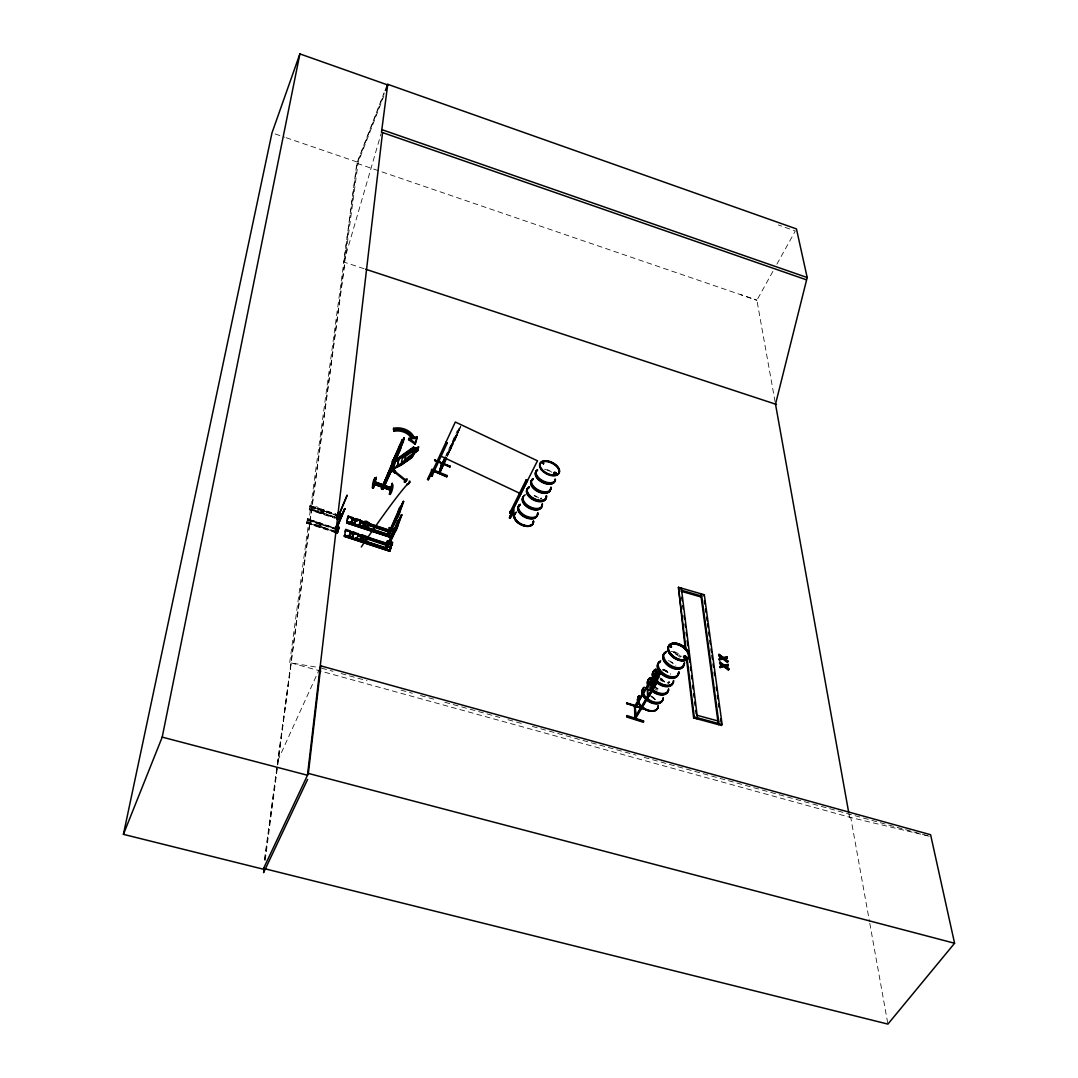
<?xml version="1.0" encoding="UTF-8"?>
<svg xmlns="http://www.w3.org/2000/svg" width="1078" height="1078" viewBox="0 0 1078 1078"><rect width="100%" height="100%" fill="white"/><g stroke="black" fill="none" stroke-linecap="round" stroke-linejoin="round"><path stroke-width="0.75" stroke-dasharray="5 3.75" d="M265.215 860.284L291.154 662.943L320.031 667.713M364.041 268.692L343.828 262.048L356.805 163.277L384.078 92.775M289.726 662.552L357.155 163.398L384.159 93.624M264.541 859.314L358.166 162.387L383.903 95.915M264.676 860.204L277.262 766.391M277.491 764.747L344.906 262.399M669.748 682.482L668.697 682.832M321.85 523.248C323.71 529.675 314.614 526.711 318.738 522.237L321.716 523.544M324.37 509.921L323.521 513.869L324.37 509.921L321.163 509.207M321.298 508.91L320.435 512.859L323.643 513.573M315.989 521.334C317.821 527.762 308.726 524.797 312.876 520.324L315.854 521.631M318.562 508.021L317.7 511.956L318.562 508.021C313.388 502.591 314.25 517.48 315.49 507.01M338.681 515.863L309.952 506.404L310.194 505.609L313.428 506.337L312.674 509.975L309.399 509.382L336.619 518.154M310.801 519.636L309.912 523.639L310.801 519.636L307.688 518.626L307.284 519.785L337.966 529.621M306.731 522.763L335.891 532.114L306.704 522.709L307.688 518.626M309.467 509.261L310.343 505.326M309.844 506.929L338.546 516.349M310.127 505.744L335.689 513.977M309.386 509.463L338.155 518.585M337.98 529.042L307.446 519.003L337.993 528.975M306.583 523.234L332.63 531.75M306.866 522.116L335.945 531.427M343.828 262.048L381.033 133.807M457.22 430.971L457.49 432.022L457.22 430.971L445.82 455.671M306.583 523.261L306.947 521.9L335.972 531.521M457.166 435.35L459.565 428.236L458.932 430.176M458.972 430.688L460.616 426.039L452.127 445.524L453.151 443.759M459.619 429.314L460.778 426.106L446.966 455.59M451.13 448.542C443.705 463.284 460.346 424.799 451.669 444.635M451.695 444.567L449.499 451.776L450.267 449.607M451.21 446.723L451.898 444.648M453.649 442.263L454.566 439.46M456.722 436.118L457.854 433.248M457.22 435.256L456.048 437.614L459.632 429.017L447.491 455.805M306.785 522.628L310.033 523.342M321.311 510.635C327.16 511.956 317.363 511.241 323.737 511.605M318.859 523.746C320.018 521.873 322.753 527.317 318.751 524.663C320.395 521.509 322.12 527.668 318.765 524.178M321.231 510.837L322.726 510.19L323.71 511.646M277.814 760.556L319.357 669.222M446.615 455.064L459.322 428.222M446.359 455.886L458.999 428.613M447.235 456.641L456.223 437.641M449.337 451.709L451.13 448.677M541.062 498.427L541.695 498.332A1.63 0.943 27.2 0 0 540.442 498.575M772.886 271.387L756.891 300.236L775.513 404.142M776.888 264.177L795.294 231.002L778.41 224.979M668.441 683.25L668.683 682.441M668.387 682.644L669.627 682.091M668.427 682.859L669.627 682.724M309.507 508.695L338.29 518.1M307.311 519.677L337.764 530.241M541.412 498.252L541.655 498.238A1.523 0.876 27.2 0 0 540.604 498.494M291.154 662.943L850.758 817.515L929.398 836.272M321.662 668.158L333.008 671.298M341.106 673.534L367.032 680.717M401.07 690.122L412.416 693.262M420.514 695.512L436.725 699.986M444.823 702.236L499.922 717.476M508.034 719.713L524.231 724.2M532.343 726.437L636.06 755.126M644.159 757.376L927.781 835.827M849.518 817.043L850.731 817.38L869.488 921.636M850.758 817.515L849.531 817.178L848.925 813.742M307.297 519.717L337.899 529.743M310.1 505.69L338.815 515.149M338.681 515.648L310.006 506.161L335.474 514.893M335.164 516.914L309.615 508.546L309.265 509.881L334.827 518.249M314.736 510.649L317.821 511.659M275.133 133.955L284.538 137.162M286.101 137.701L358.166 162.387M357.155 163.398L756.891 300.236L740.343 294.51M663.051 669.303L670.529 673.993M665.557 670.812L668.104 672.402M655.154 699.312L650.465 695.809A11.292 7.088 32 0 1 655.087 699.326M869.784 923.294L887.908 1024.1M547.395 469.658A10.551 6.01 27 0 1 552.003 472.487M544.579 469.226A10.713 6.104 27 0 1 549.632 471.369M534.311 495.381A10.443 6.077 27 0 1 538.865 498.184M534.068 495.813A10.605 6.172 27 0 1 536.521 497.066M668.36 660.612A11.44 6.994 31.8 0 1 675.758 665.247M675.623 654.184A11.481 6.98 31.7 0 1 680.339 657.688M673.844 651.53A11.467 6.953 31.7 0 1 681.256 656.165M673.238 652.419A11.642 7.074 31.7 0 1 680.757 657.122M663.199 669.236A11.332 6.967 31.8 0 1 670.516 673.817M670.799 651.328A11.642 7.074 31.7 0 1 681.04 656.65M670.772 662.188A11.602 7.088 31.8 0 1 673.319 663.779M662.862 669.761A11.373 7.007 31.8 0 1 670.206 674.356M663.078 669.384A11.413 7.034 31.8 0 1 670.449 674.006M668.05 683.048A1.644 1.011 32 0 1 669.842 682.253M658.335 677.28A11.332 7.02 31.9 0 1 665.652 681.875M650.56 695.701A11.225 7.047 32 0 1 655.154 699.15M660.45 679.275A11.508 7.142 31.9 0 1 665.166 682.805M660.72 678.817A11.521 7.142 31.9 0 1 665.449 682.347M654.912 699.595A11.279 7.088 32 0 0 650.29 696.132A11.292 7.088 32 0 1 654.898 699.622M654.723 688.775A11.279 7.047 31.9 0 1 657.216 690.338M655.357 687.71A11.467 7.155 31.9 0 1 657.876 689.287M655.626 687.279A11.319 7.061 31.9 0 1 658.119 688.842M660.1 679.881A11.346 7.047 31.9 0 1 662.593 681.458M662.674 670.044A11.413 7.034 31.8 0 1 667.875 672.739M667.861 683.156A1.765 1.091 32 0 1 669.788 682.307M454.646 439.123L454.916 440.188L454.646 439.123"/><path stroke-width="1.5" d="M393.969 531.131L393.766 531.036M391.88 544.094L392.136 542.382L390.182 547.786L392.486 544.08M392.149 543.824L391.866 544.794L392.392 543.447M648.943 690.216L649.158 689.826M394.575 457.988C394.966 460.832 392.379 457.099 394.548 458.096M396.313 454.552L392.958 462.085L402.768 439.811L400.113 450.078L390.721 471.073L391.26 471.841L391.112 470.048L390.047 470.695L390.748 470.965L393.349 459.754L391.503 467.865M405.463 480.99L406.042 480.222L405.463 480.99L392.001 470.197L392.298 468.674L391.678 470.466L394.831 472.999L395.437 471.207L393.349 469.509M556.032 473.929L554.752 472.851L554.335 473.66M339.22 514.678C338.613 514.273 341.686 514.799 340.136 515.136M394.817 472.38L395.41 471.706L394.831 472.285L395.464 471.76L406.056 480.262M542.18 462.853L543.528 462.624L543.541 463.836M542.328 462.758L543.555 463.648M543.379 463.648L542.611 463.324M340.985 515.54L341.322 514.651M341.308 515.365L341.174 513.95L339.893 517.534L341.443 514.031L338.047 513.061L337.414 514.543M393.699 469.307C394.036 466.356 395.087 471.638 393.2 468.863L395.141 461.007L394.009 467.663M395.963 460.427C396.03 457.22 396.232 462.785 396.664 459.861M338.856 528.274L338.64 528.934L338.91 528.045M445.996 457.921L438.975 472.986L441.724 463.823M391.543 544.417C391.22 542.989 390.344 544.673 390.357 542.989M391.732 543.918L391.422 544.511M392.217 543.676L391.893 544.74L392.365 543.433M393.686 529.824L393.214 531.158M393.686 529.972L393.281 531.184M389.818 542.611L389.791 543.905L390.344 543.002M393.443 530.672L393.389 531.077M391.745 543.379L391.381 544.471L391.476 543.595M389.832 542.665L389.899 542.692M382.542 132.567L307.473 775.257L162.212 737.123L123.418 834.345L263.221 869.178L308.348 773.411L320.867 665.894L930.597 834.722L954.582 943.25L887.908 1024.1L263.571 868.437M805.98 279.66L381.491 132.203L387.757 84.313L796.453 228.913L807.193 277.531L775.513 404.142L848.629 812.098M264.123 868.572L263.598 872.641L307.594 779.434M338.586 528.88L337.495 530.928L338.802 527.317L338.869 528.449M340.971 515.5L341.443 514.031M336.956 528.341L337.225 527.465M335.042 527.897L338.074 528.476M684.934 656.394L686.349 657.445L685.446 658.267M684.166 657.135L685.136 656.232A1.671 1.011 31.9 0 1 686.592 658.294A1.671 1.011 31.9 0 1 683.978 657.445A1.671 1.011 31.9 0 1 685.217 656.179A1.792 1.078 31.9 0 1 686.605 658.496A1.792 1.078 31.9 0 1 683.789 657.593A1.792 1.078 31.9 0 1 685.123 656.232M337.347 527.627C337.131 528.813 339.152 527.775 338.384 528.665M394.036 528.961L392.486 534.445L392.971 531.279L388.43 529.797M390.357 549.43L391.071 544.7L345.472 530.201M391.166 547.678L386.571 546.169L391.166 547.678L389.966 550.359M391.934 542.504L387.352 541.008L392.54 542.517L390.586 547.907M390.047 529.783L389.495 533.462L396.839 517.939A5.902 0.808 -71.5 0 0 400.019 510.473L403.388 501.27L400.558 506.835A5.902 0.808 -71.5 0 0 397.607 512.778L390.047 529.783L389.832 533.57L397.189 518.046A5.902 0.808 -71.5 0 0 400.369 510.595L403.738 501.378L400.908 506.943A5.902 0.808 -71.5 0 0 399.965 507.846M388.12 543.204L387.554 546.937L394.952 531.373A5.956 0.822 -71.6 0 0 398.159 523.881L401.555 514.597L398.712 520.162A5.956 0.822 -71.6 0 0 395.734 526.118L388.12 543.204L387.905 547.045L395.303 531.494A5.956 0.835 -71.6 0 0 398.51 523.989L401.905 514.705L399.062 520.283A5.956 0.835 -71.6 0 0 397.634 522.129M391.152 530.066L391.327 529.675M389.225 543.514L389.791 542.908L389.333 543.905M391.57 529.406L391.327 530.066M389.805 543.056L389.481 543.891L389.71 543.218M389.293 527.614L393.766 529.541L389.293 527.614L387.447 535.308C387.231 528.624 399.615 538.057 388.444 533.111M385.762 547.92L387.285 541.439M417.024 437.951L417.213 436.711L414.1 437.345L413.898 438.584L417.024 437.951L415.124 444.19L408.602 439.662L408.805 438.423L411.917 437.789L411.715 439.029L408.602 439.662M671.527 647.123L670.408 646.301M415.124 444.19L417.213 436.711M670.287 645.857L670.422 646.867L670.26 646.194M670.92 646.571L670.462 645.857M670.368 646.679L671.351 646.153M626.79 716.21L626.695 717.005L643.404 722.287L643.499 721.492L626.682 716.291L627.086 715.617L643.768 721.047M366.843 536.332C369.296 546.29 356.764 541.749 362.235 534.823L366.655 536.777M368.959 522.965L367.854 528.894L368.959 522.965C360.861 515.014 363.165 537.1 364.404 521.469M411.715 439.029A13.825 10.605 9.4 0 0 395.909 430.998L394.103 431.267L393.551 428.289L395.653 427.966A16.13 12.384 9.4 0 1 413.292 435.781L414.1 437.345M394.103 431.267L393.551 428.289M358.152 533.475L356.98 539.499L352.546 537.558L353.53 531.98L357.95 533.92M360.348 520.122L359.203 526.051L360.348 520.122L355.767 518.626L354.608 524.541L351.509 523.315M354.608 524.541L355.767 518.626M635.508 718.81L636.155 716.547M352.722 517.615L351.536 523.544L352.722 517.615L348.14 516.119L346.644 522.965L390.196 537.221M345.108 531.804L345.822 529.46L350.444 530.969L349.259 536.979L344.488 535.523M634.565 706.36C638.243 704.823 633.46 706.629 636.101 705.457M654.979 685.163L634.605 718.662L636.209 716.749C634.484 721.169 633.783 716.264 636.128 717.611M634.484 706.333L654.737 673.912L635.238 707.707L634.646 706.117M344.623 535.47L345.822 529.46M347.008 521.024L346.846 522.251L348.14 516.119M338.047 531.131C336.565 536.116 338.586 526.347 337.886 529.824M338.856 528.543L339.071 527.398L335.649 526.401M344.933 508.708L335.932 530.43L336.161 527.87L344.879 508.681L336.996 526.509M346.981 495.314L338.101 516.955L347.224 495.381M335.932 530.43L336.161 527.87M337.091 527.775L336.929 527.721M337.481 514.529L336.902 517.615L339.974 518.612L340.554 515.527L337.481 514.529L338.047 513.061M336.43 518.707L339.624 519.825L340.486 517.44L337.414 516.429L336.727 518.181M394.831 472.999L395.437 471.207M337.414 516.429L340.432 517.723M162.212 737.123L299.886 53.9L388.093 85.095M123.418 834.345L271.993 132.877L299.886 53.9M417.752 450.254L418.399 447.154M411.729 457.584L400.76 465.305L411.756 457.665L413.925 453.286L417.994 450.388L418.56 446.939L414.478 450.173L414.963 447.707L413.373 447.181L393.335 461.465M414.814 447.855L413.184 455.495L411.594 457.476M413.319 455.603L413.925 453.286M414.963 447.707L414.504 449.849M338.29 528.705L338.411 528.045M340.931 514.624L340.661 515.432L340.796 514.678M398.847 459.295L397.108 467.246L398.725 459.309L413.831 447.828M657.041 671.513L657.095 674.262L659.817 669.964L659.911 674.114L656.596 681.633L634.659 717.665L635.373 717.382M400.8 447.545L403.428 441.037L395.869 457.854L398.442 449.769M402.027 442.128L402.593 439.743M402.566 442.627L403.644 439.231M403.199 441.212L403.994 437.668L403.388 441.064M397.364 454.512L401.568 443.597L390.169 470.857C393.187 471.558 391.678 463.944 392.203 467.892M395.114 461.195L393.268 464.375L397.176 451.291M393.457 464.443L395.1 456.506M390.842 471.463L411.675 456.506M413.373 447.181L413.575 448.461L394.481 462.071M413.575 448.461L413.79 447.572L402.97 455.415M390.303 494.479L389.414 494.155L392.19 483.362L389.67 494.142C390.815 496.365 394.871 483.267 391.88 484.049L392.19 483.362M399.763 448.974L400.113 450.092L399.763 448.974L381.666 489.008L383.094 489.412L383.175 488.563M401.959 440.067L402.296 441.171L401.959 440.067L392.392 461.883L392.459 460.912L393.335 461.088L393.066 462.219M393.389 464.51L391.988 463.985L392.028 465.09M393.996 468.378L394.252 469.685L391.435 471.746M390.182 470.749L392.648 460.872L395.208 456.627M390.869 471.356L393.079 462.475M394.602 458.231L393.713 458.729M381.922 487.984L381.518 488.913L392.149 464.079L393.147 465.507M391.907 464.066L382.677 486.016L382.959 484.898M391.84 536.992L346.793 522.143L392.042 536.804L391.745 537.733L346.631 522.938M389.818 551.249L344.327 536.305L389.832 551.249L390.182 549.403M392.392 530.16L391.597 529.864M372.557 487.849L376.235 477.473L375.926 478.16C373.945 475.492 371.034 488.94 373.338 488.24L376.195 477.46L373.338 488.24M372.449 487.903L375.05 477.81M347.426 518.437L347.709 517.615M347.601 517.48L347.898 516.551L388.188 529.77M344.502 535.779L390.128 550.306L390.937 544.7L390.64 545.643M340.149 516.807L340.405 515.675M334.167 532.182L337.239 533.179M337.374 532.451L334.247 531.764M337.481 532.101L337.225 533.246M341.133 515.163L340.163 517.629M656.448 683.681L635.427 718.783M391.179 529.864L391.53 530.16M344.637 508.6L335.689 530.349M656.489 683.762L657.526 681.04L649.926 694.636M447.222 475.6L431.874 469.253L431.564 469.927L446.75 476.772L447.235 475.587M449.822 466.949L450.132 466.262L434.771 460.117L449.822 466.949L450.146 466.235M374.497 483.739L390.519 489.695L374.524 483.726L374.794 483.052L390.775 489.075L374.794 483.065M443.125 462.988L442.33 462.556L442.169 463.54M442.007 463.877C441.225 464.066 438.625 475.007 440.39 470.978M442.196 463.446L442.991 462.826M344.313 536.413L344.717 534.607M389.616 543.083L389.454 543.864L389.724 542.854M446.912 476.301L431.618 469.819M431.443 470.318L446.75 476.772M385.358 90.525L387.757 84.313M527.452 480.64L526.077 480.006L527.452 480.64L510.918 513.451M509.611 517.966L513.384 508.142L513.02 508.789C516.268 508.843 510.702 519.34 509.611 517.966L513.209 508.749M509.881 511.902L511.578 511.78M509.934 512.468L510.972 513.438L509.921 512.508M510.217 518.316L509.368 517.952L513.357 508.129M339.974 518.612L340.486 517.44M338.169 528.894L338.694 527.708L335.595 526.697M337.495 530.928L339.071 527.398M647.326 687.589L649.886 682.226L647.514 687.643L647.676 697.412L647.514 687.643M375.077 481.92L374.78 482.621L390.788 488.523L391.098 487.795L375.077 481.92L390.95 487.903M353.53 531.98L352.546 537.558M390.398 529.904L397.957 512.885A5.902 0.808 -71.5 0 1 399.48 508.816M388.471 543.312L396.084 526.239A5.956 0.835 -71.6 0 1 397.108 523.369M402.768 439.811L395.06 456.56M396.529 453.649L402.512 440.269M397.634 451.574L403.994 437.668M381.396 488.671L392.271 464.092M404.183 437.722L401.946 441.94M381.585 488.819L391.314 466.936L392.405 467.461M384.037 485.41L386.072 480.828M387.379 477.945L390.074 471.868M390.977 470.048L400.329 449.176M383.04 488.388L391.354 469.846M382.784 489.412L392.19 468.364L390.775 467.839L391.314 466.936M391.88 469.887L382.933 489.318M389.414 494.155L389.805 493.562M320.031 667.713L320.867 665.894M393.254 530.106L392.513 530.74L392.621 529.662M387.716 534.432L388.511 532.694M658.065 682.468L658.24 682.239A11.413 7.034 31.8 0 0 668.643 685.595A11.413 7.034 31.8 0 0 673.656 680.474M387.352 541.008L385.493 548.796L386.571 546.169M392.54 542.517L390.438 546.074M434.757 460.144L450.011 466.397M434.582 460.656L434.892 459.969M428.276 479.791L432.83 470.21L428.276 479.791L427.427 479.4L431.685 470.48L432.494 470.682M432.83 470.21L431.672 470.507M430.54 475.142L432.009 476.26L430.445 475.641L455.32 422.024L537.477 460.805L510.972 513.438M431.389 474.037L430.324 475.479L431.389 474.037L432.413 475.411M432.44 474.522L431.86 475.762M447.195 443.166L445.955 442.209L447.343 442.856L431.86 476.193L430.486 475.56M442.357 462.664L441.549 464.658L442.842 463.594M441.616 464.712L445.133 457.166M443.139 462.516L445.227 458.042M441.643 464.618L445.659 457.382M439.002 472.892L439.77 470.857L440.417 471.207M446.103 458.797L439.811 472.258C437.897 471.598 441.198 472.366 439.514 473.202L446.535 458.137M393.349 461.371L396.125 459.457M510.177 511.241L509.732 512.98L510.042 511.565M525.943 480.316L509.746 512.926M510.339 511.754L511.363 512.293L511.012 513.532M392.284 467.919L391.476 467.623M555.413 473.768L556.073 472.986M393.268 464.375L394.925 461.128M554.335 472.514L554.213 473.485M554.941 472.474A1.644 0.93 27.2 0 0 553.876 473.714A1.644 0.93 27.2 0 0 556.504 474.374A1.644 0.93 27.2 0 0 554.941 472.474L554.254 472.851L555.157 473.754M434.69 460.414L449.93 466.72M542.625 463.041L543.42 463.244M374.874 482.378L390.883 488.28M686.565 659.736L693.639 717.935L721.492 725.467L722.125 724.483L704.311 594.746L678.439 587.281L685.15 648.107M680.797 589.087L681.363 588.13L697.426 717.8L696.806 718.783M626.641 703.584L626.655 702.856L643.62 708.179L643.216 708.839L626.641 703.584L627.005 702.883M700.821 594.867L701.401 593.897L718.986 723.634L718.352 724.618M635.279 706.063L634.484 707.208L635.238 707.707M634.659 707.532L656.232 671.298L657.31 671.378M649.899 682.347L656.232 671.298M703.732 595.703L704.311 594.746M659.817 669.964L651.88 681.175L649.98 686.484L650.047 690.365L652.028 689.206M657.257 681.053L657.189 678.129L659.83 674.114L659.628 669.91M634.578 717.638L636.101 716.627M643.216 708.138L643.216 708.839M719.053 654.346L722.556 657.701L722.152 658.348L718.756 655.896L719.053 654.346L723.311 657.472L727.205 656.731L726.922 658.335L727.205 656.731M722.556 657.701L719.511 658.254L719.228 659.844L723.082 659.116L727.421 662.296L727.704 660.76L724.241 658.254L727.327 657.688M719.228 659.844L719.511 658.254M724.012 666.824L728.364 670.017L728.782 669.371L724.416 666.177L720.144 667.565L720.023 666.608L723.082 666.042L719.673 663.576L719.969 662.027L724.241 665.18L728.162 664.412L727.879 666.015L728.162 664.412M719.673 663.576L719.969 662.027M718.649 654.993L722.907 658.119L723.311 657.472M723.082 659.116L723.486 658.469L727.825 661.649M720.023 666.608L723.486 665.395L720.077 662.93M720.144 667.565L720.427 665.961M724.241 665.18L723.837 665.813L719.565 662.674M727.421 662.296L727.704 660.76M693.639 717.935L694.259 716.951L687.158 658.766M686.403 657.54L684.328 656.893M686.363 657.876L685.689 658.267M728.364 670.017L728.661 668.468L725.184 665.948L728.283 665.369M718.015 722.112L718.649 721.128L697.116 715.307M337.751 528.516L338.074 527.87L337.94 528.57M440.161 471.921L442.573 464.173M439.649 473.04L441.845 463.796M647.568 697.116L649.94 694.475M647.487 697.358L650.115 694.542M398.968 459.403L402.97 455.32L413.79 447.559L393.106 462.381M626.709 703.355L643.283 708.623M542.247 462.731L543.42 462.718M418.56 446.939L405.813 454.754L402.229 458.729L401.542 461.829L404.398 461.195L417.994 450.388M393.012 462.152L395.895 460.104M394.737 461.33L396.731 460.01M393.847 468.364L390.95 470.426L411.257 456.115M684.287 656.798C685.056 655.963 687.104 658.132 685.446 657.782M670.759 647.016L671.163 645.951M671.324 647.15L670.314 646.921M670.112 645.897L670.422 647.231L671.513 646.625M397.122 466.949L400.8 465.17L396.974 467.138M347.803 516.766L388.067 530.066M345.499 530.12L387.676 543.986M344.515 535.699L390.02 550.535M634.592 706.279L634.753 718.716M393.335 429.529L395.437 429.206A16.143 12.384 9.4 0 1 413.09 437.021L413.898 438.584M725.144 665.571L727.758 665.059M720.549 666.918L724.416 666.177M722.907 658.119L726.801 657.378M719.632 659.197L723.486 658.469M431.187 474.064L432.561 475.075M394.319 430.041L396.125 429.772A13.812 10.605 9.4 0 1 411.917 437.789M635.454 716.25L636.033 716.56M554.308 473.525L556.154 473.983L555.197 472.38M670.152 645.924L670.907 645.87M656.192 671.486L657.23 671.567M391.287 467.043L391.031 468.054L392.163 468.472M413.709 447.72L415.097 447.828M554.793 472.609L555.844 473.053M555.561 474.172L554.51 473.714M308.348 773.411L954.582 943.25M694.259 716.951L722.125 724.483M654.764 675.057L654.157 673.723M432.44 475.102L430.904 474.36M349.798 533.341L352.924 534.459M357.626 535.887L362.302 537.531M365.442 538.448L387.339 545.697M347.951 535.402L352.654 536.938M355.632 538.07L387.245 548.203M349.339 536.143L352.533 537.248M355.619 538.178L387.029 548.5M349.232 536.75L352.358 537.882M355.511 538.798L361.763 540.954M364.916 541.87L386.854 549.133M347.938 516.551L352.519 518.06M355.578 519.057L358.624 520.068M337.993 513.344L341.066 514.354M355.363 519.919L352.263 518.895L357.007 520.661M364.66 522.965L360.012 521.442L364.768 523.207M389.441 531.104L367.76 523.975L388.013 530.834M352.21 519.259L356.912 520.863M359.958 521.792L364.66 523.396M367.706 524.339L389.374 531.562M352.236 519.434L356.899 520.97M359.998 521.981L364.647 523.504M367.746 524.528L387.905 531.131M352.075 519.96L355.161 521.078M359.823 522.507L364.472 524.137M367.585 525.04L389.279 532.276M350.242 521.981L354.905 523.517M358.017 524.528L364.229 526.563M367.342 527.587L389.091 534.715M350.148 522.17L354.783 523.814M357.923 524.716L364.108 526.872M367.234 527.775L388.969 535.011M347.143 521.59L351.738 523.099M354.797 524.097L359.392 525.606M336.525 518.235L339.813 519.205M363.461 526.953L368.043 528.449M357.734 525.35L387.245 535.133M350 532.249L354.675 533.893M357.815 534.809L362.491 536.44M365.631 537.356L385.951 544.107M349.932 532.613L354.783 534.041M357.748 535.173L362.612 536.588M365.577 537.72L386.072 544.255M349.919 532.721L354.662 534.338M357.734 535.281L362.491 536.898M365.55 537.828L385.951 544.552M365.631 269.217L776.47 404.452M382.421 129.832L807.193 277.531M401.029 447.518L400.113 450.078M430.836 475.223L431.995 475.883M685.648 656.394L684.597 656.179L684.207 657.337M685.285 658.146L684.287 657.405M439.757 455.59L520.863 493.805M408.805 438.423L415.326 442.95M723.85 658.901L727.3 661.393M724.78 666.595L728.256 669.115M704.419 600.689L704.877 604.017M705.564 609.003L706.009 612.331M706.696 617.33L707.155 620.659M707.613 623.987L708.057 627.315M708.745 632.301L709.203 635.629M709.876 640.615L710.335 643.943M711.022 648.929L711.48 652.257M711.925 655.586L712.383 658.914M713.07 663.913L713.528 667.242M714.202 672.227L714.66 675.556M716.25 687.198L716.708 690.526M717.396 695.512L717.854 698.84M718.527 703.84L718.986 707.168M720.576 718.81L721.034 722.139M701.05 596.525L717.908 721.29M728.661 668.468L728.782 669.371M681.822 597.401L682.239 600.729M682.846 605.715L683.263 609.043M684.085 615.7L684.49 619.028M685.109 624.014L685.514 627.342M686.134 632.328L686.538 635.656M687.158 640.642L687.777 645.628M688.384 650.613L688.802 653.942M689.421 658.928L689.826 662.256M690.446 667.242L690.85 670.57M691.47 675.556L691.874 678.884M692.696 685.527L693.114 688.855M693.72 693.841L694.138 697.17M694.744 702.155L695.162 705.484M695.768 710.469L696.186 713.798M678.439 587.281L685.945 648.794M657.122 671.311L657.432 681.107M635.225 706.44L635.333 718.891M361.305 546.964A68.547 3.652 -55.5 0 1 409.68 482.445M409.128 481.34A2.156 0.728 -51.1 0 1 409.883 482.028A2.156 0.728 -51.1 0 1 407.956 484.386A2.156 0.728 -51.1 0 1 407.201 483.685M550.09 490.234A10.524 6.05 27 0 1 536.426 490.854A10.524 6.05 27 0 1 532.882 479.67M550.562 488.064A10.672 6.131 27 0 1 537.841 491.083A10.672 6.131 27 0 1 533.044 479.05M546.519 495.597A10.47 6.05 27 0 1 534.014 498.588A10.47 6.05 27 0 1 529.338 486.744M546.438 495.813A10.51 6.077 27 0 1 535.146 499.41A10.51 6.077 27 0 1 527.843 487.957M545.428 499.235A10.47 6.05 27 0 1 531.427 497.726A10.47 6.05 27 0 1 529.055 487.296A10.51 6.077 27 0 0 533.704 499.208A10.51 6.077 27 0 0 546.25 496.19A10.47 6.05 27 0 1 546.155 497.82M555.224 478.996A10.713 6.104 27 0 1 542.49 481.96A10.713 6.104 27 0 1 537.652 469.941M550.925 487.04A10.537 6.037 27 0 1 539.633 490.584A10.537 6.037 27 0 1 532.303 479.158M554.82 479.494A10.564 6.023 27 0 1 542.261 482.418A10.564 6.023 27 0 1 537.491 470.56M550.791 487.606A10.672 6.131 27 0 1 538.084 490.611A10.672 6.131 27 0 1 533.287 478.578M555.399 480.222A10.713 6.104 27 0 1 542.733 481.489A10.713 6.104 27 0 1 536.521 470.493M555.534 479.643A10.578 6.01 27 0 1 543.043 480.882A10.578 6.01 27 0 1 536.911 470.048M536.965 515.742A10.416 6.104 27 0 1 523.382 516.483A10.416 6.104 27 0 1 519.96 505.245M537.45 513.573A10.564 6.198 27 0 1 524.784 516.712A10.564 6.198 27 0 1 520.122 504.639M545.751 498.602A10.47 6.05 27 0 1 532.141 499.262A10.47 6.05 27 0 1 528.665 488.078M533.408 521.159A10.403 6.145 27 0 1 522.143 524.878A10.403 6.145 27 0 1 514.988 513.411M546.088 496.486A10.51 6.077 27 0 1 533.556 499.505A10.51 6.077 27 0 1 528.853 487.606M542.018 504.679A10.605 6.172 27 0 1 530.592 508.358A10.605 6.172 27 0 1 523.261 496.769M537.814 512.576A10.43 6.104 27 0 1 526.549 516.241A10.43 6.104 27 0 1 519.367 504.787M541.533 506.849A10.457 6.091 27 0 1 529.109 508.223A10.457 6.091 27 0 1 523.113 497.362M537.679 513.115A10.564 6.198 27 0 1 525.013 516.254A10.564 6.198 27 0 1 520.351 504.181M542.247 504.221A10.605 6.172 27 0 1 530.821 507.9A10.605 6.172 27 0 1 523.49 496.298M542.382 503.669A10.47 6.091 27 0 1 529.877 506.714A10.47 6.091 27 0 1 525.229 494.829M678.049 673.224A11.44 6.994 31.8 0 1 663.886 675.798A11.44 6.994 31.8 0 1 660.181 662.027M678.52 672.739A11.602 7.088 31.8 0 1 664.156 675.354A11.602 7.088 31.8 0 1 660.396 661.393M673.413 680.851A11.413 7.034 31.8 0 1 668.414 685.972A11.413 7.034 31.8 0 1 658.011 682.617M653.052 676.31A11.413 7.034 31.8 0 1 655.586 669.667M673.454 682.158A11.373 7.007 31.8 0 1 658.389 682.01M653.443 675.717A11.373 7.007 31.8 0 1 655.963 669.101M653.281 675.933A11.413 7.034 31.8 0 1 655.815 669.29M683.775 665.584A11.642 7.074 31.7 0 1 668.414 665.369A11.642 7.074 31.7 0 1 665.854 652.271M678.978 671.702A11.44 6.994 31.8 0 1 666.11 675.017A11.44 6.994 31.8 0 1 659.48 661.569M683.587 664.142A11.481 6.98 31.7 0 1 669.411 666.676A11.481 6.98 31.7 0 1 665.638 652.918M678.803 672.281A11.602 7.088 31.8 0 1 664.439 674.882A11.602 7.088 31.8 0 1 660.679 660.922M684.341 663.199A11.642 7.074 31.7 0 1 671.284 666.514A11.642 7.074 31.7 0 1 664.506 652.877M684.517 662.62A11.481 6.967 31.7 0 1 670.327 665.139A11.481 6.967 31.7 0 1 666.554 651.381M662.215 700.619A11.306 7.061 31.9 0 1 648.417 701.401A11.306 7.061 31.9 0 1 643.243 688.68M662.97 698.234A11.467 7.155 31.9 0 1 649.967 701.724A11.467 7.155 31.9 0 1 643.431 688.074M637.489 699.528A11.279 7.088 32 0 0 646.544 710.146A11.292 7.088 32 0 0 657.715 708.017A11.279 7.088 32 0 1 646.544 710.146A11.292 7.088 32 0 1 637.448 699.541M637.812 697.614A11.279 7.088 32 0 1 638.823 696.065M658.294 705.578A11.252 7.061 32 0 1 645.52 709.041A11.252 7.061 32 0 1 639.119 695.606M672.632 683.492A11.373 7.007 31.8 0 1 665.463 686.659A11.373 7.007 31.8 0 1 655.397 681.417M652.635 677.065A11.373 7.007 31.8 0 1 653.551 671.513M658.2 705.807A11.292 7.088 32 0 1 645.372 709.284A11.292 7.088 32 0 1 638.971 695.795M637.785 697.641A11.292 7.088 32 0 1 638.796 696.078M672.941 683.061A11.413 7.034 31.8 0 1 657.823 682.926M652.864 676.607A11.413 7.034 31.8 0 1 653.794 671.042M668.387 689.354A11.508 7.142 31.9 0 1 663.32 694.555A11.508 7.142 31.9 0 1 652.81 691.187M647.824 684.799A11.508 7.142 31.9 0 1 650.411 678.062M663.118 699.137A11.319 7.061 31.9 0 1 649.32 699.918A11.319 7.061 31.9 0 1 644.132 687.185M667.632 691.739A11.346 7.047 31.9 0 1 652.567 691.645M647.649 685.338A11.346 7.047 31.9 0 1 648.579 679.76M663.239 697.776A11.467 7.155 31.9 0 1 650.25 701.266A11.467 7.155 31.9 0 1 643.701 687.616M668.67 688.896A11.521 7.142 31.9 0 1 663.603 694.097A11.521 7.142 31.9 0 1 653.093 690.728M648.107 684.341A11.521 7.142 31.9 0 1 650.681 677.604M668.549 690.243A11.359 7.034 31.9 0 1 653.47 690.136M648.552 683.829A11.359 7.034 31.9 0 1 649.482 678.264M656.381 680.312L653.497 683.034L650.64 690.58L652.945 683.034C649.131 687.602 650.155 681.026 653.443 681.35L656.192 674.046L654.036 681.296L656.381 680.312M416.256 449.162L415.839 451.143L417.617 448.192L416.256 449.162M412.995 451.022L412.335 454.121L404.776 459.524L405.449 456.425L412.995 451.022M390.425 490.072L374.349 484.305L390.384 490.18M681.633 590.286L681.067 591.243L701.118 597.01L701.697 596.053L681.633 590.286M656.475 675.677L651.92 683.25L651.988 687.131L656.556 679.558L656.475 675.677M659.345 671.607L658.591 675.461L659.345 671.607M635.831 716.762L635.158 706.696L635.831 716.762M541.803 469.186A10.618 6.01 27 0 0 558.768 473.39A10.618 6.01 27 0 0 548.675 461.114A10.618 6.01 27 0 0 541.803 469.186M541.452 469.941A10.578 5.983 27 0 0 558.337 474.131A10.578 5.983 27 0 0 548.298 461.896A10.578 5.983 27 0 0 541.452 469.941M541.655 469.496A10.618 6.01 27 0 0 558.606 473.7A10.618 6.01 27 0 0 548.527 461.424A10.618 6.01 27 0 0 541.655 469.496M521.995 525.161A10.403 6.145 27 0 0 533.26 521.456A10.362 6.118 27 0 1 521.995 525.161A10.403 6.145 27 0 1 514.839 513.694A10.362 6.118 27 0 0 521.995 525.161M521.038 524.07A10.376 6.118 27 0 0 533.475 520.943A10.349 6.104 27 0 1 521.051 524.043A10.376 6.118 27 0 1 516.483 512.185A10.349 6.104 27 0 0 521.051 524.043M405.503 481.853A2.156 0.714 -51.1 0 0 407.093 478.928A2.156 0.714 -51.1 0 0 404.587 481.017A2.156 0.714 -51.1 0 0 405.503 481.853M364.768 525.39A1.954 1.213 23.6 0 0 367.948 525.848A1.954 1.213 23.6 0 0 365.941 523.612A1.954 1.213 23.6 0 0 364.768 525.39M364.93 525.04A1.954 1.213 23.6 0 0 368.11 525.498A1.954 1.213 23.6 0 0 366.089 523.261A1.954 1.213 23.6 0 0 364.93 525.04M362.612 538.811A1.981 1.24 23.7 0 0 365.819 539.269A1.981 1.24 23.7 0 0 363.798 537.006A1.981 1.24 23.7 0 0 362.612 538.811M362.76 538.461A1.981 1.24 23.7 0 0 365.981 538.919A1.981 1.24 23.7 0 0 363.946 536.655A1.981 1.24 23.7 0 0 362.76 538.461M669.856 652.527A11.521 6.953 31.7 0 0 687.966 658.362A11.521 6.953 31.7 0 0 678.426 643.809A11.548 6.967 31.7 0 0 669.815 652.567A11.548 6.967 31.7 0 0 687.966 658.402A11.548 6.967 31.7 0 0 678.399 643.822A11.521 6.953 31.7 0 0 669.856 652.527M669.384 653.322A11.494 6.94 31.7 0 0 687.468 659.143A11.494 6.94 31.7 0 0 677.941 644.617A11.494 6.94 31.7 0 0 669.384 653.322A11.454 6.913 31.7 0 0 687.427 659.116A11.454 6.913 31.7 0 0 677.941 644.644A11.454 6.913 31.7 0 0 669.425 653.322M669.627 652.877A11.548 6.967 31.7 0 0 687.777 658.712A11.548 6.967 31.7 0 0 678.21 644.132A11.548 6.967 31.7 0 0 669.627 652.877"/></g></svg>
